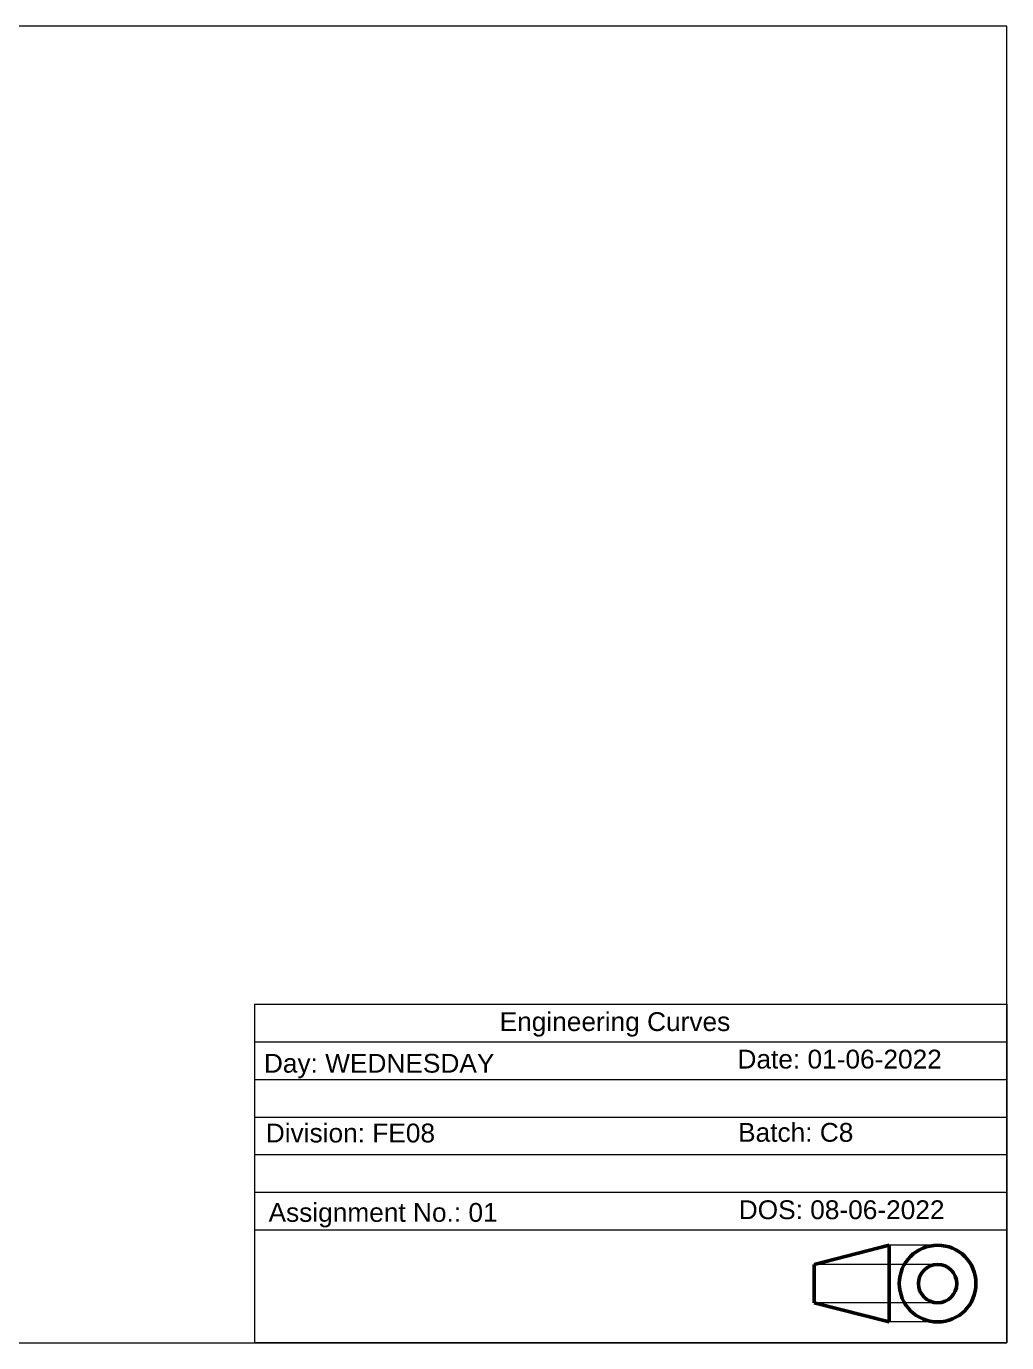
# Model space of a CAD drawing. Header units: millimetres. Extents: x 12 to 612, y 13 to 363.
# Drawn here: x 351 to 611.8, y 13.4 to 363.4 of the extents above; entities that cross this region are included whole.
import ezdxf

# ---------------------------------------------------------------- set-up
doc = ezdxf.new("R2010")
doc.units = ezdxf.units.MM
doc.layers.add('Contiuous', color=7, linetype='Continuous', lineweight=50)
doc.layers.add('Proj', color=252, linetype='Continuous', lineweight=20)
doc.styles.get("Standard").update_dxf_attribs({"font": 'arial.ttf'})

msp = doc.modelspace()

# ---------------------------------------------------------------- linework, layer by layer
at = {"layer": 'Contiuous'}
for p, q in [((560.55, 34.203), (580.543, 39.303)), ((580.543, 39.303), (580.543, 18.903)), ((560.55, 34.203), (560.55, 24.003)), ((560.55, 24.003), (580.543, 18.903))]:
    msp.add_line(p, q, dxfattribs=at)
for radius in [10.2, 5.1]:
    msp.add_circle((593.423, 29.103), radius, dxfattribs=at)
at = {"layer": 'Proj'}
for p, q in [((411.794, 93.393), (611.794, 93.393)), ((411.794, 83.393), (611.794, 83.393)), ((411.794, 73.393), (611.794, 73.393)), ((411.794, 63.393), (611.794, 63.393)), ((411.794, 53.393), (611.794, 53.393)), ((411.794, 43.393), (611.794, 43.393)), ((593.423, 39.303), (580.543, 39.303)), ((593.423, 34.203), (560.55, 34.203)), ((593.423, 24.003), (560.55, 24.003)), ((593.423, 18.903), (580.543, 18.903))]:
    msp.add_line(p, q, dxfattribs=at)
for points in [[(11.794, 13.393), (611.794, 13.393), (611.794, 363.393), (11.794, 363.393)], [(611.794, 13.393), (411.794, 13.393), (411.794, 103.393), (611.794, 103.393)]]:
    msp.add_lwpolyline(points, close=True, dxfattribs=at)

# ---------------------------------------------------------------- texts
at = {"layer": 'Contiuous', "char_height": 5, "attachment_point": 1}
for s, insert in [('Engineering Curves', (476.912, 101.255)), ('Date: 01-06-2022', (540.176, 91.29)), ('Day: WEDNESDAY', (414.195, 90.188)), ('Division: FE08', (414.699, 71.641)), ('Batch: C8', (540.339, 71.813)), ('Assignment No.: 01', (415.429, 50.529)), ('DOS: 08-06-2022', (540.513, 51.239))]:
    msp.add_mtext_dynamic_manual_height_columns(s, width=62.08252, gutter_width=1, heights=[3.933], dxfattribs=dict(at, insert=insert))

doc.saveas('drawing.dxf')
